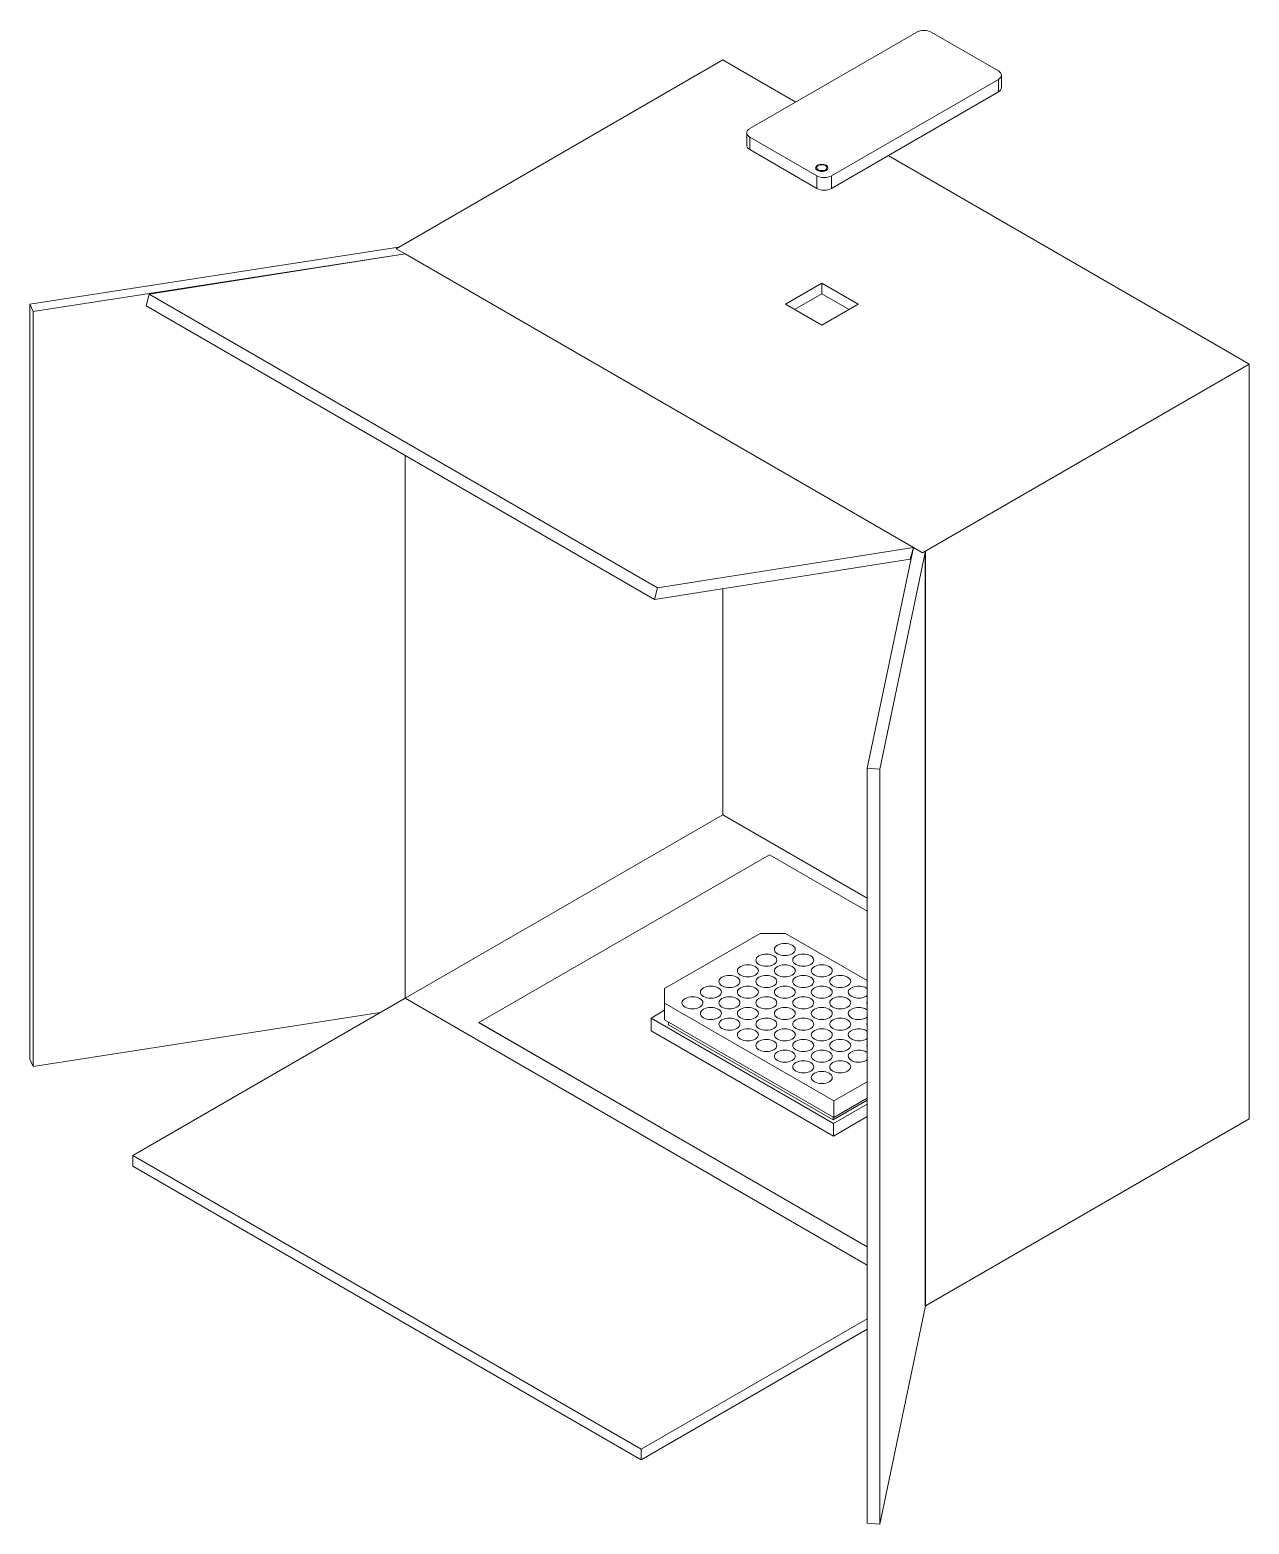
# Model space of a CAD drawing. Header units: inches. Extents: x 7.3 to 31, y 3.7 to 32.8.
import ezdxf

# ---------------------------------------------------------------- set-up
doc = ezdxf.new("R2010")
doc.units = ezdxf.units.IN
doc.header["$MEASUREMENT"] = 0

msp = doc.modelspace()

# ---------------------------------------------------------------- linework, layer by layer
at = {"color": 0, "linetype": 'Continuous', "lineweight": 0, "extrusion": (2e-16, 0.816497, 0.57735)}
for p, q in [((24.573, 32.773), (21.32, 30.895)), ((26.164, 32.018), (24.856, 32.773)), ((14.431, 28.558), (20.795, 32.233)), ((20.972, 32.131), (20.795, 32.233)), ((22.216, 31.412), (20.972, 32.131)), ((22.911, 29.976), (26.164, 31.854)), ((26.164, 31.609), (26.164, 31.854)), ((26.222, 31.691), (26.222, 31.936)), ((26.164, 31.609), (22.911, 29.731)), ((21.262, 30.568), (21.262, 30.813)), ((21.32, 30.732), (22.628, 29.976)), ((21.32, 30.487), (21.32, 30.732)), ((22.628, 29.731), (21.32, 30.487)), ((30.872, 26.415), (24.02, 30.371)), ((22.604, 30.131), (22.604, 30.133)), ((22.624, 30.133), (22.624, 30.136)), ((22.628, 29.731), (22.628, 29.976)), ((22.824, 30.133), (22.824, 30.136)), ((22.844, 30.131), (22.844, 30.133)), ((22.911, 29.731), (22.911, 29.976)), ((7.299, 27.475), (14.479, 28.586)), ((14.608, 28.456), (14.431, 28.558)), ((14.608, 28.456), (7.364, 27.336)), ((14.608, 28.456), (9.625, 27.674)), ((24.508, 22.741), (14.608, 28.456)), ((14.608, 28.456), (24.508, 22.741)), ((9.564, 27.447), (9.625, 27.674)), ((9.625, 27.674), (19.524, 21.958)), ((22.017, 27.477), (22.724, 27.886)), ((22.724, 27.681), (22.194, 27.375)), ((22.724, 27.681), (22.724, 27.886)), ((22.724, 27.886), (23.431, 27.477)), ((23.255, 27.375), (22.724, 27.681)), ((7.364, 27.336), (7.299, 27.475)), ((7.299, 12.778), (7.299, 27.475)), ((19.464, 21.731), (9.564, 27.447)), ((22.724, 27.069), (22.017, 27.477)), ((23.431, 27.477), (22.724, 27.069)), ((7.364, 27.336), (7.364, 12.639)), ((24.685, 22.639), (31.048, 26.313)), ((31.048, 26.313), (30.872, 26.415)), ((31.048, 26.313), (31.048, 11.616)), ((14.608, 13.964), (14.608, 24.535)), ((14.608, 13.964), (14.608, 24.535)), ((19.524, 21.958), (24.508, 22.741)), ((23.606, 18.442), (24.508, 22.741)), ((24.447, 22.514), (24.508, 22.741)), ((24.685, 22.639), (24.508, 22.741)), ((24.447, 22.514), (19.464, 21.731)), ((24.746, 22.674), (23.854, 18.425)), ((24.47, 22.559), (24.461, 22.564)), ((19.464, 21.731), (19.524, 21.958)), ((20.795, 21.941), (20.795, 17.536)), ((23.854, 18.425), (23.606, 18.442)), ((23.606, 3.745), (23.606, 18.442)), ((23.854, 18.425), (23.854, 3.728)), ((20.795, 17.536), (14.608, 13.964)), ((20.795, 17.536), (23.606, 15.913)), ((21.704, 16.758), (16.047, 13.492)), ((23.606, 15.66), (21.704, 16.758)), ((21.524, 15.229), (19.663, 14.154)), ((22.019, 15.229), (21.524, 15.229)), ((23.606, 14.313), (22.019, 15.229)), ((14.608, 13.964), (9.305, 10.902)), ((23.606, 8.769), (14.608, 13.964)), ((14.608, 13.964), (23.606, 8.769)), ((19.663, 14.154), (19.663, 13.868)), ((7.364, 12.639), (14.125, 13.685)), ((19.663, 13.732), (19.398, 13.579)), ((19.663, 13.546), (19.663, 13.868)), ((19.663, 13.868), (22.957, 11.967)), ((16.047, 13.492), (23.606, 9.128)), ((16.047, 13.489), (16.047, 13.492)), ((23.606, 9.125), (16.047, 13.489)), ((19.398, 13.579), (22.951, 11.528)), ((19.398, 13.334), (19.398, 13.579)), ((19.663, 13.546), (22.957, 11.644)), ((19.739, 13.447), (19.739, 13.502)), ((22.944, 11.597), (19.739, 13.447)), ((22.951, 11.283), (19.398, 13.334)), ((7.364, 12.639), (7.299, 12.778)), ((22.957, 11.967), (23.606, 12.341)), ((23.606, 11.979), (22.944, 11.597)), ((22.957, 11.644), (23.606, 12.019)), ((22.957, 11.644), (22.957, 11.967)), ((22.944, 11.597), (22.944, 11.652)), ((22.951, 11.528), (23.606, 11.906)), ((23.606, 11.661), (22.951, 11.283)), ((22.951, 11.283), (22.951, 11.528)), ((31.048, 11.616), (24.746, 7.977)), ((9.305, 10.902), (9.305, 10.698)), ((9.305, 10.902), (19.204, 5.186)), ((19.204, 4.982), (9.305, 10.698)), ((23.854, 3.728), (24.746, 7.977)), ((19.204, 5.186), (23.606, 7.727)), ((23.606, 7.523), (19.204, 4.982)), ((19.204, 5.186), (19.204, 4.982)), ((23.854, 3.728), (23.606, 3.745))]:
    msp.add_line(p, q, dxfattribs=at)
msp.add_line((24.746, 7.977), (24.746, 22.674))
at = {"color": 0, "linetype": 'Continuous', "lineweight": 0}
for centre, major_axis, start_param, end_param in [((24.714, 32.691), (-0.2, 0), -2.356194, -0.785398), ((26.022, 31.936), (0.2, 0), -0.785398, 0.785398), ((21.462, 30.813), (-0.2, 0), -0.785398, 0.785398), ((22.724, 30.133), (-0.12, 0), -3.926991, 2.356194), ((22.724, 30.131), (-0.12, 0), 0, 2.356194), ((22.724, 30.136), (-0.1, 0), -3.926991, 2.356194), ((22.77, 30.058), (0.2, 0), -2.356194, -0.785398), ((22.724, 30.131), (0.12, 0), -0.785398, 0)]:
    msp.add_ellipse(centre, major_axis=major_axis, ratio=0.57735, start_param=start_param, end_param=end_param, dxfattribs=at)
at = {"color": 0, "linetype": 'Continuous', "lineweight": 0, "extrusion": (-1e-16, -1e-16, -1)}
msp.add_ellipse((26.022, 31.691), major_axis=(0.2, 0), ratio=0.57735, start_param=0, end_param=0.785398, dxfattribs=at)
at = {"color": 0, "linetype": 'Continuous', "lineweight": 0, "extrusion": (0, 1e-16, -1)}
for centre, major_axis, start_param, end_param in [((21.462, 30.568), (-0.2, 0), -0.785398, 0), ((23.804, 13.877), (-0.204, 0), -0.242317, 0.242317), ((23.804, 13.461), (-0.204, 0), -0.242317, 0.242317), ((23.804, 13.046), (-0.204, 0), -0.242317, 0.242317)]:
    msp.add_ellipse(centre, major_axis=major_axis, ratio=0.57735, start_param=start_param, end_param=end_param, dxfattribs=at)
at = {"color": 0, "linetype": 'Continuous', "lineweight": 0, "extrusion": (1e-16, 2e-16, -1)}
for centre, major_axis, start_param, end_param in [((22.77, 29.813), (-0.2, 0), -2.356194, -0.785398), ((23.444, 13.669), (-0.204, 0), -2.480306, -2.356194), ((23.444, 12.838), (-0.204, 0), -2.480306, -2.356194)]:
    msp.add_ellipse(centre, major_axis=major_axis, ratio=0.57735, start_param=start_param, end_param=end_param, dxfattribs=at)
at = {"color": 0, "linetype": 'Continuous', "lineweight": 0, "extrusion": (0, 0, -1)}
for centre in [(21.645, 14.708), (22.005, 14.916), (22.364, 14.708), (21.285, 14.5), (22.005, 14.5), (22.724, 14.5), (20.925, 14.293), (21.645, 14.293), (22.364, 14.293), (23.084, 14.293), (20.205, 13.877), (20.565, 14.085), (20.925, 13.877), (21.285, 14.085), (21.645, 13.877), (22.005, 14.085), (22.364, 13.877), (22.724, 14.085), (23.084, 13.877), (20.565, 13.669), (21.285, 13.669), (22.005, 13.669), (22.724, 13.669), (20.925, 13.461), (21.285, 13.254), (21.645, 13.461), (22.005, 13.254), (22.364, 13.461), (22.724, 13.254), (23.084, 13.461), (21.645, 13.046), (22.364, 13.046), (23.084, 13.046), (22.005, 12.838), (22.724, 12.838), (22.364, 12.63), (22.724, 12.422), (23.084, 12.63)]:
    msp.add_ellipse(centre, major_axis=(0.204, 0), ratio=0.57735, start_param=-5.497787, end_param=0.785398, dxfattribs=at)
at = {"color": 0, "linetype": 'Continuous', "lineweight": 0, "extrusion": (-1e-16, 1e-16, -1)}
for centre in [(23.444, 14.085), (23.444, 13.254)]:
    msp.add_ellipse(centre, major_axis=(-0.204, 0), ratio=0.57735, start_param=-2.356194, end_param=2.480306, dxfattribs=at)
at = {"color": 0, "linetype": 'Continuous', "lineweight": 0, "extrusion": (1e-16, 1e-16, -1)}
for centre in [(23.444, 14.085), (23.444, 13.254)]:
    msp.add_ellipse(centre, major_axis=(-0.204, 0), ratio=0.57735, start_param=-2.480306, end_param=-2.356194, dxfattribs=at)
at = {"color": 0, "linetype": 'Continuous', "lineweight": 0, "extrusion": (-1e-16, 0, -1)}
for centre in [(23.444, 13.669), (23.444, 12.838)]:
    msp.add_ellipse(centre, major_axis=(-0.205, 0), ratio=0.57735, start_param=-2.356194, end_param=2.480306, dxfattribs=at)

doc.saveas('drawing.dxf')
